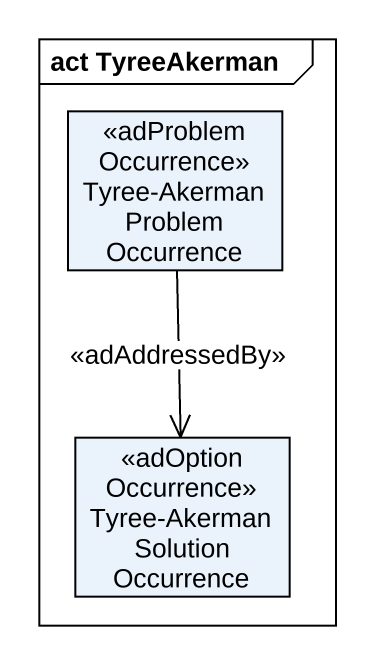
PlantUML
@startuml
mainframe act TyreeAkerman
hide empty description
state "Tyree-Akerman Problem Occurrence" as Tyree_Akerman_Problem <<adProblemOccurrence>>
state "Tyree-Akerman Solution Occurrence" as Tyree_Akerman_Solution <<adOptionOccurrence>>
Tyree_Akerman_Problem --> Tyree_Akerman_Solution : <<adAddressedBy>>
@enduml
